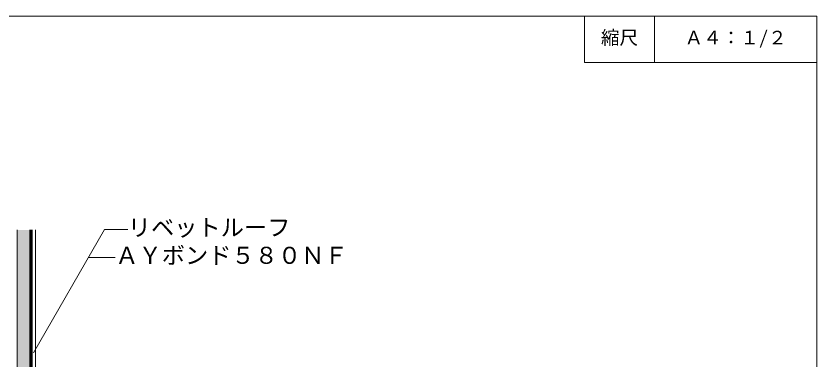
# Model space of a CAD drawing. Units: millimetres on the paper, with parts at other scales. Extents: x -135 to 135, y -94 to 92.
# Drawn here: x -37.4 to 135, y 18 to 92 of the extents above; entities that cross this region are included whole.
import ezdxf
from ezdxf.enums import TextEntityAlignment as Align

# ---------------------------------------------------------------- set-up
doc = ezdxf.new("R2010")
doc.units = ezdxf.units.MM
for name, color, linetype, lineweight in [('1-4_リベットルーフ', 3, 'Continuous', 9), ('1-7_設備', 7, 'Continuous', 9), ('1-8_下地など', 1, 'Continuous', 9), ('E-1', 7, 'Continuous', 9), ('F-F', 7, 'Continuous', 9)]:
    doc.layers.add(name, color=color, linetype=linetype, lineweight=lineweight)
doc.layers.add('1-B_その他', color=9, linetype='Continuous')
doc.layers.add('E-0', color=7, linetype='Continuous')
doc.styles.add('ＭＳ ゴシック', font='')
doc.styles.get('ＭＳ ゴシック').set_extended_font_data('MS Gothic')

msp = doc.modelspace()

# ---------------------------------------------------------------- linework, layer by layer
at = {"layer": '1-4_リベットルーフ'}
for p, q in [((-33.902, -5.168), (-33.902, 45.957)), ((-33.152, -4.418), (-33.152, 45.957))]:
    msp.add_line(p, q, dxfattribs=at)
at = {"layer": '1-7_設備'}
for p, q in [((-37.152, 45.957), (-37.152, -7.918)), ((-34.402, -7.918), (-34.402, 45.957))]:
    msp.add_line(p, q, dxfattribs=at)
at = {"layer": '1-8_下地など'}
msp.add_line((-34.102, -7.618), (-34.102, 45.957), dxfattribs=at)
msp.add_lwpolyline([(-12.768, -7.868), (-34.352, -7.868), (-34.352, 45.957)], dxfattribs=at)
at = {"layer": '1-B_その他'}
msp.add_solid([(-37.152, 45.957), (-34.402, 45.957), (-37.152, -7.918), (-34.402, -7.918)], dxfattribs=at)
at = {"layer": 'E-1'}
msp.add_line((-21.79, 40.065), (-16.016, 40.065), dxfattribs=at)
msp.add_lwpolyline([(-33.646, 19.529), (-18.326, 46.065), (-13.326, 46.065)], dxfattribs=at)
at = {"layer": 'F-F'}
msp.add_line((100, 92), (100, 82), dxfattribs=at)
for points in [[(-135, 92), (135, 92), (135, -88), (-135, -88)], [(85, 92), (85, 82), (135, 82)]]:
    msp.add_lwpolyline(points, dxfattribs=at)

# ---------------------------------------------------------------- texts
at = {"layer": 'E-0', "style": 'ＭＳ ゴシック'}
for s, p in [('縮尺', (88.5, 85)), ('Ａ４：１/２', (106.5, 85))]:
    msp.add_text(s, height=2.933, dxfattribs=at).set_placement(p, align=Align.BOTTOM_LEFT)
at = {"layer": 'E-1', "style": 'ＭＳ ゴシック'}
for s, p in [('リベットルーフ', (-13.326, 43.565)), ('ＡＹボンド５８０ＮＦ', (-16.016, 37.565))]:
    msp.add_text(s, height=3.666, dxfattribs=at).set_placement(p, align=Align.BOTTOM_LEFT)

doc.saveas('drawing.dxf')
